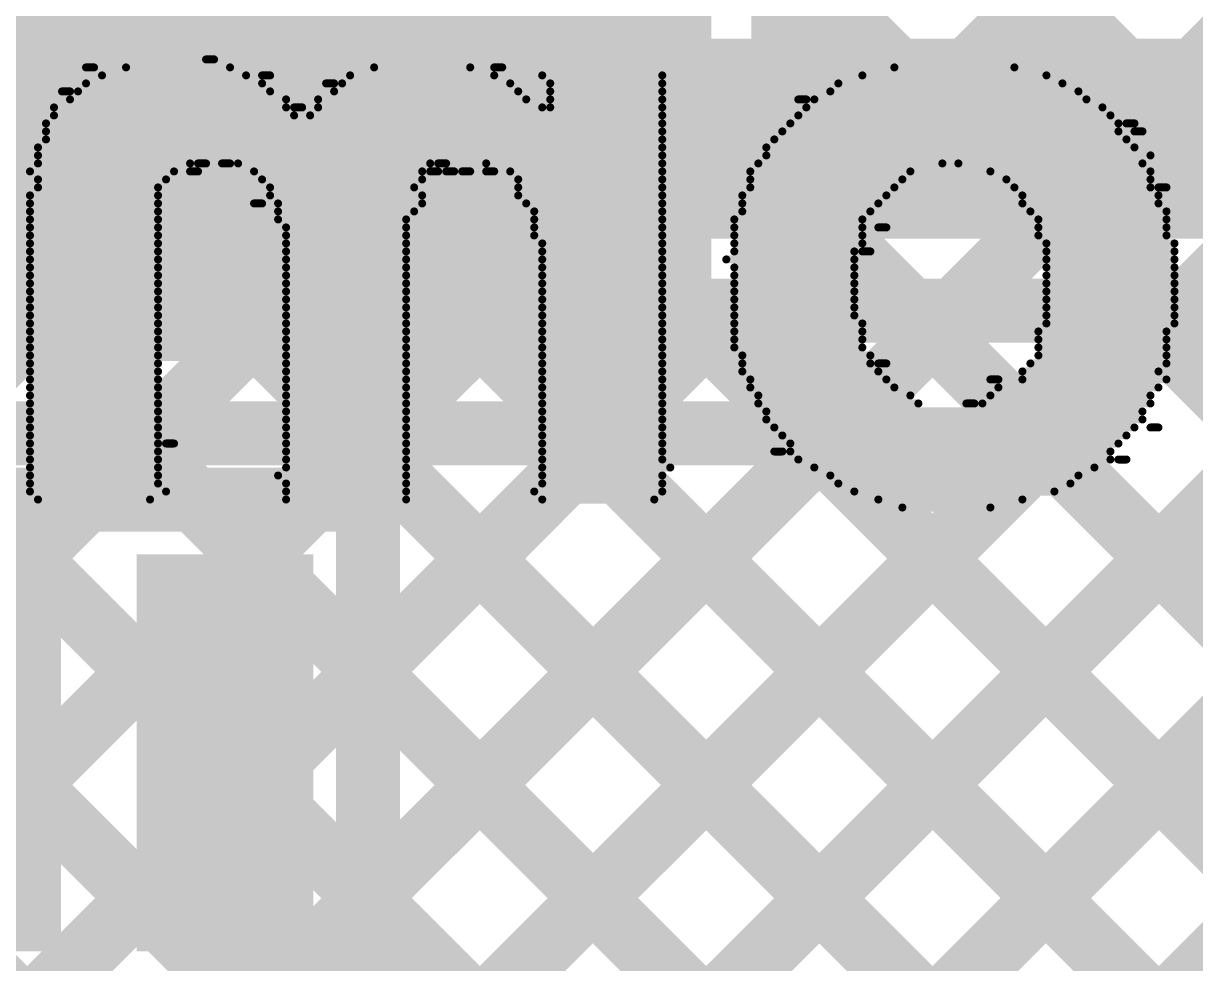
# Model space of a CAD drawing. Header units: millimetres. Extents: x -0.08 to 7.12, y -0.08 to 3.98.
# Drawn here: x 3.3904 to 3.5369, y 2.2867 to 2.4042 of the extents above; entities that cross this region are included whole.
import ezdxf

# ---------------------------------------------------------------- set-up
doc = ezdxf.new("R2010")
doc.units = ezdxf.units.MM
doc.header["$MEASUREMENT"] = 0
for name, color, linetype in [('BottomLayer', 5, 'Continuous'), ('BottomOverlay', 54, 'Continuous'), ('BottomSolder', 6, 'Continuous'), ('TopLayer', 1, 'Continuous'), ('TopOverlay', 2, 'Continuous'), ('TopPaste', 8, 'Continuous'), ('TopSolder', 216, 'Continuous'), ('ViaHoleLayer', 16, 'Continuous')]:
    doc.layers.add(name, color=color, linetype=linetype)

# ---------------------------------------------------------------- blocks, each defined once
blk = doc.blocks.new('R________0603_4_2')
at = {"layer": 'TopLayer'}
for points in [[(-0.01575, 0.03839), (-0.06102, 0.03839), (-0.06102, 0.0561), (-0.01575, 0.0561)], [(0.06102, 0.03839), (0.01575, 0.03839), (0.01575, 0.0561), (0.06102, 0.0561)], [(-0.01575, 0.00689), (-0.06102, 0.00689), (-0.06102, 0.02461), (-0.01575, 0.02461)], [(0.06102, 0.00689), (0.01575, 0.00689), (0.01575, 0.02461), (0.06102, 0.02461)]]:
    blk.add_hatch(color=1, dxfattribs=at).paths.add_polyline_path(points)
at = {"layer": 'TopPaste'}
for points in [[(-0.01575, 0.03839), (-0.06102, 0.03839), (-0.06102, 0.0561), (-0.01575, 0.0561)], [(0.06102, 0.03839), (0.01575, 0.03839), (0.01575, 0.0561), (0.06102, 0.0561)], [(-0.01575, 0.00689), (-0.06102, 0.00689), (-0.06102, 0.02461), (-0.01575, 0.02461)], [(0.06102, 0.00689), (0.01575, 0.00689), (0.01575, 0.02461), (0.06102, 0.02461)]]:
    blk.add_hatch(color=8, dxfattribs=at).paths.add_polyline_path(points)
at = {"layer": 'TopSolder'}
for points in [[(-0.01358, 0.03622), (-0.06319, 0.03622), (-0.06319, 0.05827), (-0.01358, 0.05827)], [(0.06319, 0.03622), (0.01358, 0.03622), (0.01358, 0.05827), (0.06319, 0.05827)], [(-0.01358, 0.00472), (-0.06319, 0.00472), (-0.06319, 0.02677), (-0.01358, 0.02677)], [(0.06319, 0.00472), (0.01358, 0.00472), (0.01358, 0.02677), (0.06319, 0.02677)]]:
    blk.add_hatch(color=216, dxfattribs=at).paths.add_polyline_path(points)
at = {"layer": 'TopOverlay', "const_width": 0.005}
blk.add_lwpolyline([(0.03, 0.065), (-0.031, 0.065)], dxfattribs=at)
at = {"layer": 'TopOverlay', "const_width": 0.0025}
for points in [[(-0.03225, 0.065, 1), (-0.02975, 0.065, 1)], [(0.02875, 0.065, 1), (0.03125, 0.065, 1)]]:
    blk.add_lwpolyline(points, format="xyb", close=True, dxfattribs=at)

msp = doc.modelspace()

# ---------------------------------------------------------------- hatches: boundary and pattern name
at = {"layer": 'BottomLayer'}
h = msp.add_hatch(color=5, dxfattribs=at)
edge = h.paths.add_edge_path()
edge.add_arc((3.45956, 2.38982), 0.01181, 0, 360)
at = {"layer": 'BottomSolder'}
h = msp.add_hatch(color=6, dxfattribs=at)
edge = h.paths.add_edge_path()
edge.add_arc((3.45956, 2.38982), 0.01581, 0, 360)
at = {"layer": 'TopLayer'}
msp.add_hatch(color=1, dxfattribs=at).paths.add_polyline_path([(3.30936, 2.362), (3.47636, 2.362), (3.47636, 2.415), (3.30936, 2.415)])
h = msp.add_hatch(color=1, dxfattribs=at)
edge = h.paths.add_edge_path()
edge.add_arc((3.45956, 2.38982), 0.01181, 0, 360)
at = {"layer": 'TopSolder'}
h = msp.add_hatch(color=216, dxfattribs=at)
edge = h.paths.add_edge_path()
edge.add_arc((3.45956, 2.38982), 0.01581, 0, 360)
at = {"layer": 'ViaHoleLayer'}
h = msp.add_hatch(color=16, dxfattribs=at)
edge = h.paths.add_edge_path()
edge.add_arc((3.45956, 2.38982), 0.00591, 0, 360)

# ---------------------------------------------------------------- linework, layer by layer
at = {"layer": 'BottomLayer'}
for points, const_width in [([(1.58782, 2.38982), (3.45956, 2.38982)], 0.025), ([(3.45956, 2.38982), (4.59563, 2.38982)], 0.025), ([(1.58782, 2.36832), (3.45956, 2.36832)], 0.008), ([(3.29876, 2.2735), (3.39358, 2.36832)], 0.008), ([(3.30331, 2.36832), (3.39813, 2.2735)], 0.008), ([(3.32705, 2.2735), (3.42186, 2.36832)], 0.008), ([(3.33159, 2.36832), (3.42277, 2.27714)], 0.008), ([(3.35533, 2.2735), (3.45015, 2.36832)], 0.008), ([(3.35988, 2.36832), (3.48769, 2.2405)], 0.008), ([(3.38361, 2.2735), (3.47843, 2.36832)], 0.008), ([(3.38816, 2.36832), (3.51598, 2.2405)], 0.008), ([(3.4119, 2.2735), (3.50672, 2.36832)], 0.008), ([(3.41644, 2.36832), (3.54426, 2.2405)], 0.008), ([(3.4404, 2.27372), (3.535, 2.36832)], 0.008), ([(3.44473, 2.36832), (3.57255, 2.2405)], 0.008), ([(3.44852, 2.25356), (3.56329, 2.36832)], 0.008), ([(3.45956, 2.36832), (4.59563, 2.36832)], 0.008), ([(3.46986, 2.24661), (3.59157, 2.36832)], 0.008), ([(3.47301, 2.36832), (3.60083, 2.2405)], 0.008), ([(3.49204, 2.2405), (3.61985, 2.36832)], 0.008), ([(3.5013, 2.36832), (3.62912, 2.2405)], 0.008), ([(3.52958, 2.36832), (3.6574, 2.2405)], 0.008)]:
    msp.add_lwpolyline(points, dxfattribs=dict(at, const_width=const_width))
for points, const_width in [([(3.45331, 2.38982, 1), (3.46581, 2.38982, 1)], 0.0125), ([(3.45331, 2.38982, 1), (3.46581, 2.38982, 1)], 0.0125), ([(3.38616, 2.36832, 1), (3.39016, 2.36832, 1)], 0.004), ([(3.39158, 2.36832, 1), (3.39558, 2.36832, 1)], 0.004), ([(3.41444, 2.36832, 1), (3.41844, 2.36832, 1)], 0.004), ([(3.41986, 2.36832, 1), (3.42386, 2.36832, 1)], 0.004), ([(3.44273, 2.36832, 1), (3.44673, 2.36832, 1)], 0.004), ([(3.44815, 2.36832, 1), (3.45215, 2.36832, 1)], 0.004), ([(3.45756, 2.36832, 1), (3.46156, 2.36832, 1)], 0.004), ([(3.45756, 2.36832, 1), (3.46156, 2.36832, 1)], 0.004), ([(3.47101, 2.36832, 1), (3.47501, 2.36832, 1)], 0.004), ([(3.47643, 2.36832, 1), (3.48043, 2.36832, 1)], 0.004), ([(3.4993, 2.36832, 1), (3.5033, 2.36832, 1)], 0.004), ([(3.50472, 2.36832, 1), (3.50872, 2.36832, 1)], 0.004), ([(3.52758, 2.36832, 1), (3.53158, 2.36832, 1)], 0.004), ([(3.533, 2.36832, 1), (3.537, 2.36832, 1)], 0.004)]:
    msp.add_lwpolyline(points, format="xyb", close=True, dxfattribs=dict(at, const_width=const_width))
at = {"layer": 'BottomOverlay', "const_width": 0.001}
for points in [[(3.39824, 2.39871), (3.39924, 2.39871)], [(3.40324, 2.39871), (3.41624, 2.39871)], [(3.41324, 2.39971), (3.41424, 2.39971)], [(3.43424, 2.39871), (3.44624, 2.39871)], [(3.44924, 2.39871), (3.45024, 2.39871)], [(3.49924, 2.39871), (3.51424, 2.39871)], [(3.40024, 2.39771), (3.41824, 2.39771)], [(3.42024, 2.39771), (3.42124, 2.39771)], [(3.43124, 2.39771), (3.44924, 2.39771)], [(3.45524, 2.39771), (3.47024, 2.39771)], [(3.49524, 2.39771), (3.51824, 2.39771)], [(3.39524, 2.39571), (3.39624, 2.39571)], [(3.39724, 2.39571), (3.42124, 2.39571)], [(3.39824, 2.39671), (3.42024, 2.39671)], [(3.42824, 2.39671), (3.42924, 2.39671)], [(3.42924, 2.39571), (3.45224, 2.39571)], [(3.43024, 2.39671), (3.45124, 2.39671)], [(3.45624, 2.39671), (3.47024, 2.39671)], [(3.45624, 2.39571), (3.47024, 2.39571)], [(3.49124, 2.39571), (3.52224, 2.39571)], [(3.49224, 2.39671), (3.52024, 2.39671)], [(3.39624, 2.39471), (3.42324, 2.39471)], [(3.42724, 2.39471), (3.45324, 2.39471)], [(3.45624, 2.39471), (3.47024, 2.39471)], [(3.48724, 2.39471), (3.48824, 2.39471)], [(3.48924, 2.39471), (3.52324, 2.39471)], [(3.39424, 2.39371), (3.42324, 2.39371)], [(3.39424, 2.39271), (3.42424, 2.39271)], [(3.42424, 2.39371), (3.42524, 2.39371)], [(3.42624, 2.39271), (3.47024, 2.39271)], [(3.42724, 2.39371), (3.45524, 2.39371)], [(3.45624, 2.39371), (3.47024, 2.39371)], [(3.48724, 2.39271), (3.52624, 2.39271)], [(3.48824, 2.39371), (3.52524, 2.39371)], [(3.39324, 2.39171), (3.47024, 2.39171)], [(3.48624, 2.39171), (3.52724, 2.39171)], [(3.52824, 2.39171), (3.52924, 2.39171)], [(3.39324, 2.39071), (3.47024, 2.39071)], [(3.39324, 2.38971), (3.47024, 2.38971)], [(3.48424, 2.38971), (3.52824, 2.38971)], [(3.48524, 2.39071), (3.52724, 2.39071)], [(3.52924, 2.39071), (3.53024, 2.39071)], [(3.39224, 2.38871), (3.47024, 2.38871)], [(3.48324, 2.38871), (3.52924, 2.38871)], [(3.39224, 2.38771), (3.47024, 2.38771)], [(3.39224, 2.38671), (3.41124, 2.38671)], [(3.41224, 2.38671), (3.41324, 2.38671)], [(3.41524, 2.38671), (3.41624, 2.38671)], [(3.41724, 2.38671), (3.44124, 2.38671)], [(3.44224, 2.38671), (3.44324, 2.38671)], [(3.44824, 2.38671), (3.47024, 2.38671)], [(3.48224, 2.38671), (3.50524, 2.38671)], [(3.48324, 2.38771), (3.53124, 2.38771)], [(3.50724, 2.38671), (3.53024, 2.38671)], [(3.39124, 2.38571), (3.40924, 2.38571)], [(3.41124, 2.38571), (3.41224, 2.38571)], [(3.41924, 2.38571), (3.44024, 2.38571)], [(3.44124, 2.38571), (3.44224, 2.38571)], [(3.44324, 2.38571), (3.44424, 2.38571)], [(3.44524, 2.38571), (3.44624, 2.38571)], [(3.44824, 2.38571), (3.44924, 2.38571)], [(3.45124, 2.38571), (3.47024, 2.38571)], [(3.48124, 2.38571), (3.50124, 2.38571)], [(3.51124, 2.38571), (3.53124, 2.38571)], [(3.39224, 2.38471), (3.40824, 2.38471)], [(3.42024, 2.38471), (3.44024, 2.38471)], [(3.45224, 2.38471), (3.47024, 2.38471)], [(3.48124, 2.38471), (3.50024, 2.38471)], [(3.51324, 2.38471), (3.53124, 2.38471)], [(3.39124, 2.38271), (3.40724, 2.38271)], [(3.39224, 2.38371), (3.40724, 2.38371)], [(3.42124, 2.38371), (3.43924, 2.38371)], [(3.42124, 2.38271), (3.44024, 2.38271)], [(3.45224, 2.38371), (3.47024, 2.38371)], [(3.45224, 2.38271), (3.47024, 2.38271)], [(3.48024, 2.38271), (3.49824, 2.38271)], [(3.48124, 2.38371), (3.49924, 2.38371)], [(3.51424, 2.38371), (3.53124, 2.38371)], [(3.51524, 2.38271), (3.53224, 2.38271)], [(3.53224, 2.38371), (3.53324, 2.38371)], [(3.39124, 2.38171), (3.40724, 2.38171)], [(3.41924, 2.38171), (3.42024, 2.38171)], [(3.42224, 2.38171), (3.44024, 2.38171)], [(3.45324, 2.38171), (3.47024, 2.38171)], [(3.48024, 2.38171), (3.49724, 2.38171)], [(3.51524, 2.38171), (3.53224, 2.38171)], [(3.39124, 2.38071), (3.40724, 2.38071)], [(3.39124, 2.37971), (3.40724, 2.37971)], [(3.42224, 2.38071), (3.43924, 2.38071)], [(3.42224, 2.37971), (3.43824, 2.37971)], [(3.45424, 2.38071), (3.47024, 2.38071)], [(3.45424, 2.37971), (3.47024, 2.37971)], [(3.47924, 2.37971), (3.49524, 2.37971)], [(3.48024, 2.38071), (3.49624, 2.38071)], [(3.51624, 2.38071), (3.53324, 2.38071)], [(3.51724, 2.37971), (3.53324, 2.37971)], [(3.39124, 2.37871), (3.40724, 2.37871)], [(3.42324, 2.37871), (3.43824, 2.37871)], [(3.45424, 2.37871), (3.47024, 2.37871)], [(3.47924, 2.37871), (3.49524, 2.37871)], [(3.49724, 2.37871), (3.49824, 2.37871)], [(3.51724, 2.37871), (3.53324, 2.37871)], [(3.39124, 2.37771), (3.40724, 2.37771)], [(3.39124, 2.37671), (3.40724, 2.37671)], [(3.42324, 2.37771), (3.43824, 2.37771)], [(3.42324, 2.37671), (3.43824, 2.37671)], [(3.45424, 2.37771), (3.47024, 2.37771)], [(3.45524, 2.37671), (3.47024, 2.37671)], [(3.47924, 2.37771), (3.49524, 2.37771)], [(3.47924, 2.37671), (3.49524, 2.37671)], [(3.51724, 2.37771), (3.53324, 2.37771)], [(3.51824, 2.37671), (3.53424, 2.37671)], [(3.39124, 2.37571), (3.40724, 2.37571)], [(3.42324, 2.37571), (3.43824, 2.37571)], [(3.45524, 2.37571), (3.47024, 2.37571)], [(3.47924, 2.37571), (3.49424, 2.37571)], [(3.49524, 2.37571), (3.49624, 2.37571)], [(3.51824, 2.37571), (3.53424, 2.37571)], [(3.39124, 2.37471), (3.40724, 2.37471)], [(3.39124, 2.37371), (3.40724, 2.37371)], [(3.42324, 2.37471), (3.43824, 2.37471)], [(3.42324, 2.37371), (3.43824, 2.37371)], [(3.45524, 2.37471), (3.47024, 2.37471)], [(3.45524, 2.37371), (3.47024, 2.37371)], [(3.47824, 2.37471), (3.49424, 2.37471)], [(3.47924, 2.37371), (3.49424, 2.37371)], [(3.51824, 2.37471), (3.53424, 2.37471)], [(3.51824, 2.37371), (3.53424, 2.37371)], [(3.39124, 2.37271), (3.40724, 2.37271)], [(3.42324, 2.37271), (3.43824, 2.37271)], [(3.45524, 2.37271), (3.47024, 2.37271)], [(3.47924, 2.37271), (3.49424, 2.37271)], [(3.51824, 2.37271), (3.53424, 2.37271)], [(3.39124, 2.37171), (3.40724, 2.37171)], [(3.39124, 2.37071), (3.40724, 2.37071)], [(3.42324, 2.37171), (3.43824, 2.37171)], [(3.42324, 2.37071), (3.43824, 2.37071)], [(3.45524, 2.37171), (3.47024, 2.37171)], [(3.45524, 2.37071), (3.47024, 2.37071)], [(3.47924, 2.37171), (3.49424, 2.37171)], [(3.47924, 2.37071), (3.49424, 2.37071)], [(3.51824, 2.37171), (3.53424, 2.37171)], [(3.51824, 2.37071), (3.53424, 2.37071)], [(3.39124, 2.36971), (3.40724, 2.36971)], [(3.42324, 2.36971), (3.43824, 2.36971)], [(3.45524, 2.36971), (3.47024, 2.36971)], [(3.47924, 2.36971), (3.49424, 2.36971)], [(3.51824, 2.36971), (3.53424, 2.36971)], [(3.39124, 2.36871), (3.40724, 2.36871)], [(3.39124, 2.36771), (3.40724, 2.36771)], [(3.42324, 2.36871), (3.43824, 2.36871)], [(3.42324, 2.36771), (3.43824, 2.36771)], [(3.45524, 2.36871), (3.47024, 2.36871)], [(3.45524, 2.36771), (3.47024, 2.36771)], [(3.47924, 2.36871), (3.49424, 2.36871)], [(3.47924, 2.36771), (3.49424, 2.36771)], [(3.51824, 2.36871), (3.53424, 2.36871)], [(3.51824, 2.36771), (3.53424, 2.36771)], [(3.39124, 2.36671), (3.40724, 2.36671)], [(3.42324, 2.36671), (3.43824, 2.36671)], [(3.45524, 2.36671), (3.47024, 2.36671)], [(3.47924, 2.36671), (3.49524, 2.36671)], [(3.51824, 2.36671), (3.53424, 2.36671)], [(3.39124, 2.36571), (3.40724, 2.36571)], [(3.39124, 2.36471), (3.40724, 2.36471)], [(3.42324, 2.36571), (3.43824, 2.36571)], [(3.42324, 2.36471), (3.43824, 2.36471)], [(3.45524, 2.36571), (3.47024, 2.36571)], [(3.45524, 2.36471), (3.47024, 2.36471)], [(3.47924, 2.36571), (3.49524, 2.36571)], [(3.47924, 2.36471), (3.49524, 2.36471)], [(3.51724, 2.36571), (3.53324, 2.36571)], [(3.51724, 2.36471), (3.53324, 2.36471)], [(3.39124, 2.36371), (3.40724, 2.36371)], [(3.42324, 2.36371), (3.43824, 2.36371)], [(3.45524, 2.36371), (3.47024, 2.36371)], [(3.47924, 2.36371), (3.49524, 2.36371)], [(3.51724, 2.36371), (3.53324, 2.36371)], [(3.39124, 2.36271), (3.40724, 2.36271)], [(3.42324, 2.36271), (3.43824, 2.36271)], [(3.45524, 2.36271), (3.47024, 2.36271)], [(3.48024, 2.36271), (3.49624, 2.36271)], [(3.51724, 2.36271), (3.53324, 2.36271)], [(3.39124, 2.36171), (3.40724, 2.36171)], [(3.39124, 2.36071), (3.40724, 2.36071)], [(3.42324, 2.36171), (3.43824, 2.36171)], [(3.42324, 2.36071), (3.43824, 2.36071)], [(3.45524, 2.36171), (3.47024, 2.36171)], [(3.45524, 2.36071), (3.47024, 2.36071)], [(3.48024, 2.36171), (3.49624, 2.36171)], [(3.48024, 2.36071), (3.49724, 2.36071)], [(3.49724, 2.36171), (3.49824, 2.36171)], [(3.51524, 2.36071), (3.53224, 2.36071)], [(3.51624, 2.36171), (3.53324, 2.36171)], [(3.39124, 2.35971), (3.40724, 2.35971)], [(3.42324, 2.35971), (3.43824, 2.35971)], [(3.45524, 2.35971), (3.47024, 2.35971)], [(3.48124, 2.35971), (3.49824, 2.35971)], [(3.51124, 2.35971), (3.51224, 2.35971)], [(3.51524, 2.35971), (3.53324, 2.35971)], [(3.39124, 2.35871), (3.40724, 2.35871)], [(3.39124, 2.35771), (3.40724, 2.35771)], [(3.42324, 2.35871), (3.43824, 2.35871)], [(3.42324, 2.35771), (3.43824, 2.35771)], [(3.45524, 2.35871), (3.47024, 2.35871)], [(3.45524, 2.35771), (3.47024, 2.35771)], [(3.48124, 2.35871), (3.49924, 2.35871)], [(3.48224, 2.35771), (3.50124, 2.35771)], [(3.51124, 2.35771), (3.53124, 2.35771)], [(3.51224, 2.35871), (3.53224, 2.35871)], [(3.39124, 2.35671), (3.40724, 2.35671)], [(3.42324, 2.35671), (3.43824, 2.35671)], [(3.45524, 2.35671), (3.47024, 2.35671)], [(3.48224, 2.35671), (3.50224, 2.35671)], [(3.50824, 2.35671), (3.50924, 2.35671)], [(3.51024, 2.35671), (3.53124, 2.35671)], [(3.39124, 2.35571), (3.40724, 2.35571)], [(3.39124, 2.35471), (3.40724, 2.35471)], [(3.42324, 2.35571), (3.43824, 2.35571)], [(3.42324, 2.35471), (3.43824, 2.35471)], [(3.45524, 2.35571), (3.47024, 2.35571)], [(3.45524, 2.35471), (3.47024, 2.35471)], [(3.48324, 2.35571), (3.53024, 2.35571)], [(3.48324, 2.35471), (3.53024, 2.35471)], [(3.39124, 2.35371), (3.40724, 2.35371)], [(3.42324, 2.35371), (3.43824, 2.35371)], [(3.45524, 2.35371), (3.47024, 2.35371)], [(3.48424, 2.35371), (3.52924, 2.35371)], [(3.53124, 2.35371), (3.53224, 2.35371)], [(3.39124, 2.35271), (3.40724, 2.35271)], [(3.39124, 2.35171), (3.40724, 2.35171)], [(3.40824, 2.35171), (3.40924, 2.35171)], [(3.42324, 2.35271), (3.43824, 2.35271)], [(3.42324, 2.35171), (3.43824, 2.35171)], [(3.45524, 2.35271), (3.47024, 2.35271)], [(3.45524, 2.35171), (3.47024, 2.35171)], [(3.48524, 2.35271), (3.52824, 2.35271)], [(3.48624, 2.35171), (3.52724, 2.35171)], [(3.39124, 2.35071), (3.40724, 2.35071)], [(3.42324, 2.35071), (3.43824, 2.35071)], [(3.45524, 2.35071), (3.47024, 2.35071)], [(3.48424, 2.35071), (3.48524, 2.35071)], [(3.48624, 2.35071), (3.52624, 2.35071)], [(3.39124, 2.34971), (3.40724, 2.34971)], [(3.39124, 2.34871), (3.40724, 2.34871)], [(3.42324, 2.34971), (3.43824, 2.34971)], [(3.42324, 2.34871), (3.43824, 2.34871)], [(3.45524, 2.34971), (3.47024, 2.34971)], [(3.45524, 2.34871), (3.47124, 2.34871)], [(3.48724, 2.34971), (3.52624, 2.34971)], [(3.48924, 2.34871), (3.52424, 2.34871)], [(3.52724, 2.34971), (3.52824, 2.34971)], [(3.39124, 2.34771), (3.40724, 2.34771)], [(3.42224, 2.34771), (3.43824, 2.34771)], [(3.45524, 2.34771), (3.47024, 2.34771)], [(3.49124, 2.34771), (3.52224, 2.34771)], [(3.39124, 2.34671), (3.40724, 2.34671)], [(3.39124, 2.34571), (3.40824, 2.34571)], [(3.42324, 2.34671), (3.43824, 2.34671)], [(3.42324, 2.34571), (3.43824, 2.34571)], [(3.45424, 2.34571), (3.47024, 2.34571)], [(3.45524, 2.34671), (3.47024, 2.34671)], [(3.49224, 2.34671), (3.52124, 2.34671)], [(3.49424, 2.34571), (3.51924, 2.34571)], [(3.39224, 2.34471), (3.40624, 2.34471)], [(3.42324, 2.34471), (3.43824, 2.34471)], [(3.45524, 2.34471), (3.46924, 2.34471)], [(3.49724, 2.34471), (3.51524, 2.34471)], [(3.50024, 2.34371), (3.51124, 2.34371)]]:
    msp.add_lwpolyline(points, dxfattribs=at)
at = {"layer": 'BottomOverlay', "const_width": 0.0005}
for points in [[(3.39799, 2.39871, 1), (3.39849, 2.39871, 1)], [(3.39899, 2.39871, 1), (3.39949, 2.39871, 1)], [(3.40299, 2.39871, 1), (3.40349, 2.39871, 1)], [(3.41299, 2.39971, 1), (3.41349, 2.39971, 1)], [(3.41399, 2.39971, 1), (3.41449, 2.39971, 1)], [(3.41599, 2.39871, 1), (3.41649, 2.39871, 1)], [(3.43399, 2.39871, 1), (3.43449, 2.39871, 1)], [(3.44599, 2.39871, 1), (3.44649, 2.39871, 1)], [(3.44899, 2.39871, 1), (3.44949, 2.39871, 1)], [(3.44999, 2.39871, 1), (3.45049, 2.39871, 1)], [(3.49899, 2.39871, 1), (3.49949, 2.39871, 1)], [(3.51399, 2.39871, 1), (3.51449, 2.39871, 1)], [(3.39999, 2.39771, 1), (3.40049, 2.39771, 1)], [(3.41799, 2.39771, 1), (3.41849, 2.39771, 1)], [(3.41999, 2.39771, 1), (3.42049, 2.39771, 1)], [(3.42099, 2.39771, 1), (3.42149, 2.39771, 1)], [(3.43099, 2.39771, 1), (3.43149, 2.39771, 1)], [(3.44899, 2.39771, 1), (3.44949, 2.39771, 1)], [(3.45499, 2.39771, 1), (3.45549, 2.39771, 1)], [(3.46999, 2.39771, 1), (3.47049, 2.39771, 1)], [(3.49499, 2.39771, 1), (3.49549, 2.39771, 1)], [(3.51799, 2.39771, 1), (3.51849, 2.39771, 1)], [(3.39499, 2.39571, 1), (3.39549, 2.39571, 1)], [(3.39599, 2.39571, 1), (3.39649, 2.39571, 1)], [(3.39699, 2.39571, 1), (3.39749, 2.39571, 1)], [(3.39799, 2.39671, 1), (3.39849, 2.39671, 1)], [(3.41999, 2.39671, 1), (3.42049, 2.39671, 1)], [(3.42099, 2.39571, 1), (3.42149, 2.39571, 1)], [(3.42799, 2.39671, 1), (3.42849, 2.39671, 1)], [(3.42899, 2.39671, 1), (3.42949, 2.39671, 1)], [(3.42899, 2.39571, 1), (3.42949, 2.39571, 1)], [(3.42999, 2.39671, 1), (3.43049, 2.39671, 1)], [(3.45099, 2.39671, 1), (3.45149, 2.39671, 1)], [(3.45199, 2.39571, 1), (3.45249, 2.39571, 1)], [(3.45599, 2.39671, 1), (3.45649, 2.39671, 1)], [(3.45599, 2.39571, 1), (3.45649, 2.39571, 1)], [(3.46999, 2.39671, 1), (3.47049, 2.39671, 1)], [(3.46999, 2.39571, 1), (3.47049, 2.39571, 1)], [(3.49099, 2.39571, 1), (3.49149, 2.39571, 1)], [(3.49199, 2.39671, 1), (3.49249, 2.39671, 1)], [(3.51999, 2.39671, 1), (3.52049, 2.39671, 1)], [(3.52199, 2.39571, 1), (3.52249, 2.39571, 1)], [(3.39599, 2.39471, 1), (3.39649, 2.39471, 1)], [(3.42299, 2.39471, 1), (3.42349, 2.39471, 1)], [(3.42699, 2.39471, 1), (3.42749, 2.39471, 1)], [(3.45299, 2.39471, 1), (3.45349, 2.39471, 1)], [(3.45599, 2.39471, 1), (3.45649, 2.39471, 1)], [(3.46999, 2.39471, 1), (3.47049, 2.39471, 1)], [(3.48699, 2.39471, 1), (3.48749, 2.39471, 1)], [(3.48799, 2.39471, 1), (3.48849, 2.39471, 1)], [(3.48899, 2.39471, 1), (3.48949, 2.39471, 1)], [(3.52299, 2.39471, 1), (3.52349, 2.39471, 1)], [(3.39399, 2.39371, 1), (3.39449, 2.39371, 1)], [(3.39399, 2.39271, 1), (3.39449, 2.39271, 1)], [(3.42299, 2.39371, 1), (3.42349, 2.39371, 1)], [(3.42399, 2.39371, 1), (3.42449, 2.39371, 1)], [(3.42399, 2.39271, 1), (3.42449, 2.39271, 1)], [(3.42499, 2.39371, 1), (3.42549, 2.39371, 1)], [(3.42599, 2.39271, 1), (3.42649, 2.39271, 1)], [(3.42699, 2.39371, 1), (3.42749, 2.39371, 1)], [(3.45499, 2.39371, 1), (3.45549, 2.39371, 1)], [(3.45599, 2.39371, 1), (3.45649, 2.39371, 1)], [(3.46999, 2.39371, 1), (3.47049, 2.39371, 1)], [(3.46999, 2.39271, 1), (3.47049, 2.39271, 1)], [(3.48699, 2.39271, 1), (3.48749, 2.39271, 1)], [(3.48799, 2.39371, 1), (3.48849, 2.39371, 1)], [(3.52499, 2.39371, 1), (3.52549, 2.39371, 1)], [(3.52599, 2.39271, 1), (3.52649, 2.39271, 1)], [(3.39299, 2.39171, 1), (3.39349, 2.39171, 1)], [(3.46999, 2.39171, 1), (3.47049, 2.39171, 1)], [(3.48599, 2.39171, 1), (3.48649, 2.39171, 1)], [(3.52699, 2.39171, 1), (3.52749, 2.39171, 1)], [(3.52799, 2.39171, 1), (3.52849, 2.39171, 1)], [(3.52899, 2.39171, 1), (3.52949, 2.39171, 1)], [(3.39299, 2.39071, 1), (3.39349, 2.39071, 1)], [(3.39299, 2.38971, 1), (3.39349, 2.38971, 1)], [(3.46999, 2.39071, 1), (3.47049, 2.39071, 1)], [(3.46999, 2.38971, 1), (3.47049, 2.38971, 1)], [(3.48399, 2.38971, 1), (3.48449, 2.38971, 1)], [(3.48499, 2.39071, 1), (3.48549, 2.39071, 1)], [(3.52699, 2.39071, 1), (3.52749, 2.39071, 1)], [(3.52799, 2.38971, 1), (3.52849, 2.38971, 1)], [(3.52899, 2.39071, 1), (3.52949, 2.39071, 1)], [(3.52999, 2.39071, 1), (3.53049, 2.39071, 1)], [(3.39199, 2.38871, 1), (3.39249, 2.38871, 1)], [(3.46999, 2.38871, 1), (3.47049, 2.38871, 1)], [(3.48299, 2.38871, 1), (3.48349, 2.38871, 1)], [(3.52899, 2.38871, 1), (3.52949, 2.38871, 1)], [(3.39199, 2.38771, 1), (3.39249, 2.38771, 1)], [(3.39199, 2.38671, 1), (3.39249, 2.38671, 1)], [(3.41099, 2.38671, 1), (3.41149, 2.38671, 1)], [(3.41199, 2.38671, 1), (3.41249, 2.38671, 1)], [(3.41299, 2.38671, 1), (3.41349, 2.38671, 1)], [(3.41499, 2.38671, 1), (3.41549, 2.38671, 1)], [(3.41599, 2.38671, 1), (3.41649, 2.38671, 1)], [(3.41699, 2.38671, 1), (3.41749, 2.38671, 1)], [(3.44099, 2.38671, 1), (3.44149, 2.38671, 1)], [(3.44199, 2.38671, 1), (3.44249, 2.38671, 1)], [(3.44299, 2.38671, 1), (3.44349, 2.38671, 1)], [(3.44799, 2.38671, 1), (3.44849, 2.38671, 1)], [(3.46999, 2.38771, 1), (3.47049, 2.38771, 1)], [(3.46999, 2.38671, 1), (3.47049, 2.38671, 1)], [(3.48199, 2.38671, 1), (3.48249, 2.38671, 1)], [(3.48299, 2.38771, 1), (3.48349, 2.38771, 1)], [(3.50499, 2.38671, 1), (3.50549, 2.38671, 1)], [(3.50699, 2.38671, 1), (3.50749, 2.38671, 1)], [(3.52999, 2.38671, 1), (3.53049, 2.38671, 1)], [(3.53099, 2.38771, 1), (3.53149, 2.38771, 1)], [(3.39099, 2.38571, 1), (3.39149, 2.38571, 1)], [(3.40899, 2.38571, 1), (3.40949, 2.38571, 1)], [(3.41099, 2.38571, 1), (3.41149, 2.38571, 1)], [(3.41199, 2.38571, 1), (3.41249, 2.38571, 1)], [(3.41899, 2.38571, 1), (3.41949, 2.38571, 1)], [(3.43999, 2.38571, 1), (3.44049, 2.38571, 1)], [(3.44099, 2.38571, 1), (3.44149, 2.38571, 1)], [(3.44199, 2.38571, 1), (3.44249, 2.38571, 1)], [(3.44299, 2.38571, 1), (3.44349, 2.38571, 1)], [(3.44399, 2.38571, 1), (3.44449, 2.38571, 1)], [(3.44499, 2.38571, 1), (3.44549, 2.38571, 1)], [(3.44599, 2.38571, 1), (3.44649, 2.38571, 1)], [(3.44799, 2.38571, 1), (3.44849, 2.38571, 1)], [(3.44899, 2.38571, 1), (3.44949, 2.38571, 1)], [(3.45099, 2.38571, 1), (3.45149, 2.38571, 1)], [(3.46999, 2.38571, 1), (3.47049, 2.38571, 1)], [(3.48099, 2.38571, 1), (3.48149, 2.38571, 1)], [(3.50099, 2.38571, 1), (3.50149, 2.38571, 1)], [(3.51099, 2.38571, 1), (3.51149, 2.38571, 1)], [(3.53099, 2.38571, 1), (3.53149, 2.38571, 1)], [(3.39199, 2.38471, 1), (3.39249, 2.38471, 1)], [(3.40799, 2.38471, 1), (3.40849, 2.38471, 1)], [(3.41999, 2.38471, 1), (3.42049, 2.38471, 1)], [(3.43999, 2.38471, 1), (3.44049, 2.38471, 1)], [(3.45199, 2.38471, 1), (3.45249, 2.38471, 1)], [(3.46999, 2.38471, 1), (3.47049, 2.38471, 1)], [(3.48099, 2.38471, 1), (3.48149, 2.38471, 1)], [(3.49999, 2.38471, 1), (3.50049, 2.38471, 1)], [(3.51299, 2.38471, 1), (3.51349, 2.38471, 1)], [(3.53099, 2.38471, 1), (3.53149, 2.38471, 1)], [(3.39099, 2.38271, 1), (3.39149, 2.38271, 1)], [(3.39199, 2.38371, 1), (3.39249, 2.38371, 1)], [(3.40699, 2.38371, 1), (3.40749, 2.38371, 1)], [(3.40699, 2.38271, 1), (3.40749, 2.38271, 1)], [(3.42099, 2.38371, 1), (3.42149, 2.38371, 1)], [(3.42099, 2.38271, 1), (3.42149, 2.38271, 1)], [(3.43899, 2.38371, 1), (3.43949, 2.38371, 1)], [(3.43999, 2.38271, 1), (3.44049, 2.38271, 1)], [(3.45199, 2.38371, 1), (3.45249, 2.38371, 1)], [(3.45199, 2.38271, 1), (3.45249, 2.38271, 1)], [(3.46999, 2.38371, 1), (3.47049, 2.38371, 1)], [(3.46999, 2.38271, 1), (3.47049, 2.38271, 1)], [(3.47999, 2.38271, 1), (3.48049, 2.38271, 1)], [(3.48099, 2.38371, 1), (3.48149, 2.38371, 1)], [(3.49799, 2.38271, 1), (3.49849, 2.38271, 1)], [(3.49899, 2.38371, 1), (3.49949, 2.38371, 1)], [(3.51399, 2.38371, 1), (3.51449, 2.38371, 1)], [(3.51499, 2.38271, 1), (3.51549, 2.38271, 1)], [(3.53099, 2.38371, 1), (3.53149, 2.38371, 1)], [(3.53199, 2.38371, 1), (3.53249, 2.38371, 1)], [(3.53199, 2.38271, 1), (3.53249, 2.38271, 1)], [(3.53299, 2.38371, 1), (3.53349, 2.38371, 1)], [(3.39099, 2.38171, 1), (3.39149, 2.38171, 1)], [(3.40699, 2.38171, 1), (3.40749, 2.38171, 1)], [(3.41899, 2.38171, 1), (3.41949, 2.38171, 1)], [(3.41999, 2.38171, 1), (3.42049, 2.38171, 1)], [(3.42199, 2.38171, 1), (3.42249, 2.38171, 1)], [(3.43999, 2.38171, 1), (3.44049, 2.38171, 1)], [(3.45299, 2.38171, 1), (3.45349, 2.38171, 1)], [(3.46999, 2.38171, 1), (3.47049, 2.38171, 1)], [(3.47999, 2.38171, 1), (3.48049, 2.38171, 1)], [(3.49699, 2.38171, 1), (3.49749, 2.38171, 1)], [(3.51499, 2.38171, 1), (3.51549, 2.38171, 1)], [(3.53199, 2.38171, 1), (3.53249, 2.38171, 1)], [(3.39099, 2.38071, 1), (3.39149, 2.38071, 1)], [(3.39099, 2.37971, 1), (3.39149, 2.37971, 1)], [(3.40699, 2.38071, 1), (3.40749, 2.38071, 1)], [(3.40699, 2.37971, 1), (3.40749, 2.37971, 1)], [(3.42199, 2.38071, 1), (3.42249, 2.38071, 1)], [(3.42199, 2.37971, 1), (3.42249, 2.37971, 1)], [(3.43799, 2.37971, 1), (3.43849, 2.37971, 1)], [(3.43899, 2.38071, 1), (3.43949, 2.38071, 1)], [(3.45399, 2.38071, 1), (3.45449, 2.38071, 1)], [(3.45399, 2.37971, 1), (3.45449, 2.37971, 1)], [(3.46999, 2.38071, 1), (3.47049, 2.38071, 1)], [(3.46999, 2.37971, 1), (3.47049, 2.37971, 1)], [(3.47899, 2.37971, 1), (3.47949, 2.37971, 1)], [(3.47999, 2.38071, 1), (3.48049, 2.38071, 1)], [(3.49499, 2.37971, 1), (3.49549, 2.37971, 1)], [(3.49599, 2.38071, 1), (3.49649, 2.38071, 1)], [(3.51599, 2.38071, 1), (3.51649, 2.38071, 1)], [(3.51699, 2.37971, 1), (3.51749, 2.37971, 1)], [(3.53299, 2.38071, 1), (3.53349, 2.38071, 1)], [(3.53299, 2.37971, 1), (3.53349, 2.37971, 1)], [(3.39099, 2.37871, 1), (3.39149, 2.37871, 1)], [(3.40699, 2.37871, 1), (3.40749, 2.37871, 1)], [(3.42299, 2.37871, 1), (3.42349, 2.37871, 1)], [(3.43799, 2.37871, 1), (3.43849, 2.37871, 1)], [(3.45399, 2.37871, 1), (3.45449, 2.37871, 1)], [(3.46999, 2.37871, 1), (3.47049, 2.37871, 1)], [(3.47899, 2.37871, 1), (3.47949, 2.37871, 1)], [(3.49499, 2.37871, 1), (3.49549, 2.37871, 1)], [(3.49699, 2.37871, 1), (3.49749, 2.37871, 1)], [(3.49799, 2.37871, 1), (3.49849, 2.37871, 1)], [(3.51699, 2.37871, 1), (3.51749, 2.37871, 1)], [(3.53299, 2.37871, 1), (3.53349, 2.37871, 1)], [(3.39099, 2.37771, 1), (3.39149, 2.37771, 1)], [(3.39099, 2.37671, 1), (3.39149, 2.37671, 1)], [(3.40699, 2.37771, 1), (3.40749, 2.37771, 1)], [(3.40699, 2.37671, 1), (3.40749, 2.37671, 1)], [(3.42299, 2.37771, 1), (3.42349, 2.37771, 1)], [(3.42299, 2.37671, 1), (3.42349, 2.37671, 1)], [(3.43799, 2.37771, 1), (3.43849, 2.37771, 1)], [(3.43799, 2.37671, 1), (3.43849, 2.37671, 1)], [(3.45399, 2.37771, 1), (3.45449, 2.37771, 1)], [(3.45499, 2.37671, 1), (3.45549, 2.37671, 1)], [(3.46999, 2.37771, 1), (3.47049, 2.37771, 1)], [(3.46999, 2.37671, 1), (3.47049, 2.37671, 1)], [(3.47899, 2.37771, 1), (3.47949, 2.37771, 1)], [(3.47899, 2.37671, 1), (3.47949, 2.37671, 1)], [(3.49499, 2.37771, 1), (3.49549, 2.37771, 1)], [(3.49499, 2.37671, 1), (3.49549, 2.37671, 1)], [(3.51699, 2.37771, 1), (3.51749, 2.37771, 1)], [(3.51799, 2.37671, 1), (3.51849, 2.37671, 1)], [(3.53299, 2.37771, 1), (3.53349, 2.37771, 1)], [(3.53399, 2.37671, 1), (3.53449, 2.37671, 1)], [(3.39099, 2.37571, 1), (3.39149, 2.37571, 1)], [(3.40699, 2.37571, 1), (3.40749, 2.37571, 1)], [(3.42299, 2.37571, 1), (3.42349, 2.37571, 1)], [(3.43799, 2.37571, 1), (3.43849, 2.37571, 1)], [(3.45499, 2.37571, 1), (3.45549, 2.37571, 1)], [(3.46999, 2.37571, 1), (3.47049, 2.37571, 1)], [(3.47899, 2.37571, 1), (3.47949, 2.37571, 1)], [(3.49399, 2.37571, 1), (3.49449, 2.37571, 1)], [(3.49499, 2.37571, 1), (3.49549, 2.37571, 1)], [(3.49599, 2.37571, 1), (3.49649, 2.37571, 1)], [(3.51799, 2.37571, 1), (3.51849, 2.37571, 1)], [(3.53399, 2.37571, 1), (3.53449, 2.37571, 1)], [(3.39099, 2.37471, 1), (3.39149, 2.37471, 1)], [(3.39099, 2.37371, 1), (3.39149, 2.37371, 1)], [(3.40699, 2.37471, 1), (3.40749, 2.37471, 1)], [(3.40699, 2.37371, 1), (3.40749, 2.37371, 1)], [(3.42299, 2.37471, 1), (3.42349, 2.37471, 1)], [(3.42299, 2.37371, 1), (3.42349, 2.37371, 1)], [(3.43799, 2.37471, 1), (3.43849, 2.37471, 1)], [(3.43799, 2.37371, 1), (3.43849, 2.37371, 1)], [(3.45499, 2.37471, 1), (3.45549, 2.37471, 1)], [(3.45499, 2.37371, 1), (3.45549, 2.37371, 1)], [(3.46999, 2.37471, 1), (3.47049, 2.37471, 1)], [(3.46999, 2.37371, 1), (3.47049, 2.37371, 1)], [(3.47799, 2.37471, 1), (3.47849, 2.37471, 1)], [(3.47899, 2.37371, 1), (3.47949, 2.37371, 1)], [(3.49399, 2.37471, 1), (3.49449, 2.37471, 1)], [(3.49399, 2.37371, 1), (3.49449, 2.37371, 1)], [(3.51799, 2.37471, 1), (3.51849, 2.37471, 1)], [(3.51799, 2.37371, 1), (3.51849, 2.37371, 1)], [(3.53399, 2.37471, 1), (3.53449, 2.37471, 1)], [(3.53399, 2.37371, 1), (3.53449, 2.37371, 1)], [(3.39099, 2.37271, 1), (3.39149, 2.37271, 1)], [(3.40699, 2.37271, 1), (3.40749, 2.37271, 1)], [(3.42299, 2.37271, 1), (3.42349, 2.37271, 1)], [(3.43799, 2.37271, 1), (3.43849, 2.37271, 1)], [(3.45499, 2.37271, 1), (3.45549, 2.37271, 1)], [(3.46999, 2.37271, 1), (3.47049, 2.37271, 1)], [(3.47899, 2.37271, 1), (3.47949, 2.37271, 1)], [(3.49399, 2.37271, 1), (3.49449, 2.37271, 1)], [(3.51799, 2.37271, 1), (3.51849, 2.37271, 1)], [(3.53399, 2.37271, 1), (3.53449, 2.37271, 1)], [(3.39099, 2.37171, 1), (3.39149, 2.37171, 1)], [(3.39099, 2.37071, 1), (3.39149, 2.37071, 1)], [(3.40699, 2.37171, 1), (3.40749, 2.37171, 1)], [(3.40699, 2.37071, 1), (3.40749, 2.37071, 1)], [(3.42299, 2.37171, 1), (3.42349, 2.37171, 1)], [(3.42299, 2.37071, 1), (3.42349, 2.37071, 1)], [(3.43799, 2.37171, 1), (3.43849, 2.37171, 1)], [(3.43799, 2.37071, 1), (3.43849, 2.37071, 1)], [(3.45499, 2.37171, 1), (3.45549, 2.37171, 1)], [(3.45499, 2.37071, 1), (3.45549, 2.37071, 1)], [(3.46999, 2.37171, 1), (3.47049, 2.37171, 1)], [(3.46999, 2.37071, 1), (3.47049, 2.37071, 1)], [(3.47899, 2.37171, 1), (3.47949, 2.37171, 1)], [(3.47899, 2.37071, 1), (3.47949, 2.37071, 1)], [(3.49399, 2.37171, 1), (3.49449, 2.37171, 1)], [(3.49399, 2.37071, 1), (3.49449, 2.37071, 1)], [(3.51799, 2.37171, 1), (3.51849, 2.37171, 1)], [(3.51799, 2.37071, 1), (3.51849, 2.37071, 1)], [(3.53399, 2.37171, 1), (3.53449, 2.37171, 1)], [(3.53399, 2.37071, 1), (3.53449, 2.37071, 1)], [(3.39099, 2.36971, 1), (3.39149, 2.36971, 1)], [(3.40699, 2.36971, 1), (3.40749, 2.36971, 1)], [(3.42299, 2.36971, 1), (3.42349, 2.36971, 1)], [(3.43799, 2.36971, 1), (3.43849, 2.36971, 1)], [(3.45499, 2.36971, 1), (3.45549, 2.36971, 1)], [(3.46999, 2.36971, 1), (3.47049, 2.36971, 1)], [(3.47899, 2.36971, 1), (3.47949, 2.36971, 1)], [(3.49399, 2.36971, 1), (3.49449, 2.36971, 1)], [(3.51799, 2.36971, 1), (3.51849, 2.36971, 1)], [(3.53399, 2.36971, 1), (3.53449, 2.36971, 1)], [(3.39099, 2.36871, 1), (3.39149, 2.36871, 1)], [(3.39099, 2.36771, 1), (3.39149, 2.36771, 1)], [(3.40699, 2.36871, 1), (3.40749, 2.36871, 1)], [(3.40699, 2.36771, 1), (3.40749, 2.36771, 1)], [(3.42299, 2.36871, 1), (3.42349, 2.36871, 1)], [(3.42299, 2.36771, 1), (3.42349, 2.36771, 1)], [(3.43799, 2.36871, 1), (3.43849, 2.36871, 1)], [(3.43799, 2.36771, 1), (3.43849, 2.36771, 1)], [(3.45499, 2.36871, 1), (3.45549, 2.36871, 1)], [(3.45499, 2.36771, 1), (3.45549, 2.36771, 1)], [(3.46999, 2.36871, 1), (3.47049, 2.36871, 1)], [(3.46999, 2.36771, 1), (3.47049, 2.36771, 1)], [(3.47899, 2.36871, 1), (3.47949, 2.36871, 1)], [(3.47899, 2.36771, 1), (3.47949, 2.36771, 1)], [(3.49399, 2.36871, 1), (3.49449, 2.36871, 1)], [(3.49399, 2.36771, 1), (3.49449, 2.36771, 1)], [(3.51799, 2.36871, 1), (3.51849, 2.36871, 1)], [(3.51799, 2.36771, 1), (3.51849, 2.36771, 1)], [(3.53399, 2.36871, 1), (3.53449, 2.36871, 1)], [(3.53399, 2.36771, 1), (3.53449, 2.36771, 1)], [(3.39099, 2.36671, 1), (3.39149, 2.36671, 1)], [(3.40699, 2.36671, 1), (3.40749, 2.36671, 1)], [(3.42299, 2.36671, 1), (3.42349, 2.36671, 1)], [(3.43799, 2.36671, 1), (3.43849, 2.36671, 1)], [(3.45499, 2.36671, 1), (3.45549, 2.36671, 1)], [(3.46999, 2.36671, 1), (3.47049, 2.36671, 1)], [(3.47899, 2.36671, 1), (3.47949, 2.36671, 1)], [(3.49499, 2.36671, 1), (3.49549, 2.36671, 1)], [(3.51799, 2.36671, 1), (3.51849, 2.36671, 1)], [(3.53399, 2.36671, 1), (3.53449, 2.36671, 1)], [(3.39099, 2.36571, 1), (3.39149, 2.36571, 1)], [(3.39099, 2.36471, 1), (3.39149, 2.36471, 1)], [(3.40699, 2.36571, 1), (3.40749, 2.36571, 1)], [(3.40699, 2.36471, 1), (3.40749, 2.36471, 1)], [(3.42299, 2.36571, 1), (3.42349, 2.36571, 1)], [(3.42299, 2.36471, 1), (3.42349, 2.36471, 1)], [(3.43799, 2.36571, 1), (3.43849, 2.36571, 1)], [(3.43799, 2.36471, 1), (3.43849, 2.36471, 1)], [(3.45499, 2.36571, 1), (3.45549, 2.36571, 1)], [(3.45499, 2.36471, 1), (3.45549, 2.36471, 1)], [(3.46999, 2.36571, 1), (3.47049, 2.36571, 1)], [(3.46999, 2.36471, 1), (3.47049, 2.36471, 1)], [(3.47899, 2.36571, 1), (3.47949, 2.36571, 1)], [(3.47899, 2.36471, 1), (3.47949, 2.36471, 1)], [(3.49499, 2.36571, 1), (3.49549, 2.36571, 1)], [(3.49499, 2.36471, 1), (3.49549, 2.36471, 1)], [(3.51699, 2.36571, 1), (3.51749, 2.36571, 1)], [(3.51699, 2.36471, 1), (3.51749, 2.36471, 1)], [(3.53299, 2.36571, 1), (3.53349, 2.36571, 1)], [(3.53299, 2.36471, 1), (3.53349, 2.36471, 1)], [(3.39099, 2.36371, 1), (3.39149, 2.36371, 1)], [(3.40699, 2.36371, 1), (3.40749, 2.36371, 1)], [(3.42299, 2.36371, 1), (3.42349, 2.36371, 1)], [(3.43799, 2.36371, 1), (3.43849, 2.36371, 1)], [(3.45499, 2.36371, 1), (3.45549, 2.36371, 1)], [(3.46999, 2.36371, 1), (3.47049, 2.36371, 1)], [(3.47899, 2.36371, 1), (3.47949, 2.36371, 1)], [(3.49499, 2.36371, 1), (3.49549, 2.36371, 1)], [(3.51699, 2.36371, 1), (3.51749, 2.36371, 1)], [(3.53299, 2.36371, 1), (3.53349, 2.36371, 1)], [(3.39099, 2.36271, 1), (3.39149, 2.36271, 1)], [(3.40699, 2.36271, 1), (3.40749, 2.36271, 1)], [(3.42299, 2.36271, 1), (3.42349, 2.36271, 1)], [(3.43799, 2.36271, 1), (3.43849, 2.36271, 1)], [(3.45499, 2.36271, 1), (3.45549, 2.36271, 1)], [(3.46999, 2.36271, 1), (3.47049, 2.36271, 1)], [(3.47999, 2.36271, 1), (3.48049, 2.36271, 1)], [(3.49599, 2.36271, 1), (3.49649, 2.36271, 1)], [(3.51699, 2.36271, 1), (3.51749, 2.36271, 1)], [(3.53299, 2.36271, 1), (3.53349, 2.36271, 1)], [(3.39099, 2.36171, 1), (3.39149, 2.36171, 1)], [(3.39099, 2.36071, 1), (3.39149, 2.36071, 1)], [(3.40699, 2.36171, 1), (3.40749, 2.36171, 1)], [(3.40699, 2.36071, 1), (3.40749, 2.36071, 1)], [(3.42299, 2.36171, 1), (3.42349, 2.36171, 1)], [(3.42299, 2.36071, 1), (3.42349, 2.36071, 1)], [(3.43799, 2.36171, 1), (3.43849, 2.36171, 1)], [(3.43799, 2.36071, 1), (3.43849, 2.36071, 1)], [(3.45499, 2.36171, 1), (3.45549, 2.36171, 1)], [(3.45499, 2.36071, 1), (3.45549, 2.36071, 1)], [(3.46999, 2.36171, 1), (3.47049, 2.36171, 1)], [(3.46999, 2.36071, 1), (3.47049, 2.36071, 1)], [(3.47999, 2.36171, 1), (3.48049, 2.36171, 1)], [(3.47999, 2.36071, 1), (3.48049, 2.36071, 1)], [(3.49599, 2.36171, 1), (3.49649, 2.36171, 1)], [(3.49699, 2.36171, 1), (3.49749, 2.36171, 1)], [(3.49699, 2.36071, 1), (3.49749, 2.36071, 1)], [(3.49799, 2.36171, 1), (3.49849, 2.36171, 1)], [(3.51499, 2.36071, 1), (3.51549, 2.36071, 1)], [(3.51599, 2.36171, 1), (3.51649, 2.36171, 1)], [(3.53199, 2.36071, 1), (3.53249, 2.36071, 1)], [(3.53299, 2.36171, 1), (3.53349, 2.36171, 1)], [(3.39099, 2.35971, 1), (3.39149, 2.35971, 1)], [(3.40699, 2.35971, 1), (3.40749, 2.35971, 1)], [(3.42299, 2.35971, 1), (3.42349, 2.35971, 1)], [(3.43799, 2.35971, 1), (3.43849, 2.35971, 1)], [(3.45499, 2.35971, 1), (3.45549, 2.35971, 1)], [(3.46999, 2.35971, 1), (3.47049, 2.35971, 1)], [(3.48099, 2.35971, 1), (3.48149, 2.35971, 1)], [(3.49799, 2.35971, 1), (3.49849, 2.35971, 1)], [(3.51099, 2.35971, 1), (3.51149, 2.35971, 1)], [(3.51199, 2.35971, 1), (3.51249, 2.35971, 1)], [(3.51499, 2.35971, 1), (3.51549, 2.35971, 1)], [(3.53299, 2.35971, 1), (3.53349, 2.35971, 1)], [(3.39099, 2.35871, 1), (3.39149, 2.35871, 1)], [(3.39099, 2.35771, 1), (3.39149, 2.35771, 1)], [(3.40699, 2.35871, 1), (3.40749, 2.35871, 1)], [(3.40699, 2.35771, 1), (3.40749, 2.35771, 1)], [(3.42299, 2.35871, 1), (3.42349, 2.35871, 1)], [(3.42299, 2.35771, 1), (3.42349, 2.35771, 1)], [(3.43799, 2.35871, 1), (3.43849, 2.35871, 1)], [(3.43799, 2.35771, 1), (3.43849, 2.35771, 1)], [(3.45499, 2.35871, 1), (3.45549, 2.35871, 1)], [(3.45499, 2.35771, 1), (3.45549, 2.35771, 1)], [(3.46999, 2.35871, 1), (3.47049, 2.35871, 1)], [(3.46999, 2.35771, 1), (3.47049, 2.35771, 1)], [(3.48099, 2.35871, 1), (3.48149, 2.35871, 1)], [(3.48199, 2.35771, 1), (3.48249, 2.35771, 1)], [(3.49899, 2.35871, 1), (3.49949, 2.35871, 1)], [(3.50099, 2.35771, 1), (3.50149, 2.35771, 1)], [(3.51099, 2.35771, 1), (3.51149, 2.35771, 1)], [(3.51199, 2.35871, 1), (3.51249, 2.35871, 1)], [(3.53099, 2.35771, 1), (3.53149, 2.35771, 1)], [(3.53199, 2.35871, 1), (3.53249, 2.35871, 1)], [(3.39099, 2.35671, 1), (3.39149, 2.35671, 1)], [(3.40699, 2.35671, 1), (3.40749, 2.35671, 1)], [(3.42299, 2.35671, 1), (3.42349, 2.35671, 1)], [(3.43799, 2.35671, 1), (3.43849, 2.35671, 1)], [(3.45499, 2.35671, 1), (3.45549, 2.35671, 1)], [(3.46999, 2.35671, 1), (3.47049, 2.35671, 1)], [(3.48199, 2.35671, 1), (3.48249, 2.35671, 1)], [(3.50199, 2.35671, 1), (3.50249, 2.35671, 1)], [(3.50799, 2.35671, 1), (3.50849, 2.35671, 1)], [(3.50899, 2.35671, 1), (3.50949, 2.35671, 1)], [(3.50999, 2.35671, 1), (3.51049, 2.35671, 1)], [(3.53099, 2.35671, 1), (3.53149, 2.35671, 1)], [(3.39099, 2.35571, 1), (3.39149, 2.35571, 1)], [(3.39099, 2.35471, 1), (3.39149, 2.35471, 1)], [(3.40699, 2.35571, 1), (3.40749, 2.35571, 1)], [(3.40699, 2.35471, 1), (3.40749, 2.35471, 1)], [(3.42299, 2.35571, 1), (3.42349, 2.35571, 1)], [(3.42299, 2.35471, 1), (3.42349, 2.35471, 1)], [(3.43799, 2.35571, 1), (3.43849, 2.35571, 1)], [(3.43799, 2.35471, 1), (3.43849, 2.35471, 1)], [(3.45499, 2.35571, 1), (3.45549, 2.35571, 1)], [(3.45499, 2.35471, 1), (3.45549, 2.35471, 1)], [(3.46999, 2.35571, 1), (3.47049, 2.35571, 1)], [(3.46999, 2.35471, 1), (3.47049, 2.35471, 1)], [(3.48299, 2.35571, 1), (3.48349, 2.35571, 1)], [(3.48299, 2.35471, 1), (3.48349, 2.35471, 1)], [(3.52999, 2.35571, 1), (3.53049, 2.35571, 1)], [(3.52999, 2.35471, 1), (3.53049, 2.35471, 1)], [(3.39099, 2.35371, 1), (3.39149, 2.35371, 1)], [(3.40699, 2.35371, 1), (3.40749, 2.35371, 1)], [(3.42299, 2.35371, 1), (3.42349, 2.35371, 1)], [(3.43799, 2.35371, 1), (3.43849, 2.35371, 1)], [(3.45499, 2.35371, 1), (3.45549, 2.35371, 1)], [(3.46999, 2.35371, 1), (3.47049, 2.35371, 1)], [(3.48399, 2.35371, 1), (3.48449, 2.35371, 1)], [(3.52899, 2.35371, 1), (3.52949, 2.35371, 1)], [(3.53099, 2.35371, 1), (3.53149, 2.35371, 1)], [(3.53199, 2.35371, 1), (3.53249, 2.35371, 1)], [(3.39099, 2.35271, 1), (3.39149, 2.35271, 1)], [(3.39099, 2.35171, 1), (3.39149, 2.35171, 1)], [(3.40699, 2.35271, 1), (3.40749, 2.35271, 1)], [(3.40699, 2.35171, 1), (3.40749, 2.35171, 1)], [(3.40799, 2.35171, 1), (3.40849, 2.35171, 1)], [(3.40899, 2.35171, 1), (3.40949, 2.35171, 1)], [(3.42299, 2.35271, 1), (3.42349, 2.35271, 1)], [(3.42299, 2.35171, 1), (3.42349, 2.35171, 1)], [(3.43799, 2.35271, 1), (3.43849, 2.35271, 1)], [(3.43799, 2.35171, 1), (3.43849, 2.35171, 1)], [(3.45499, 2.35271, 1), (3.45549, 2.35271, 1)], [(3.45499, 2.35171, 1), (3.45549, 2.35171, 1)], [(3.46999, 2.35271, 1), (3.47049, 2.35271, 1)], [(3.46999, 2.35171, 1), (3.47049, 2.35171, 1)], [(3.48499, 2.35271, 1), (3.48549, 2.35271, 1)], [(3.48599, 2.35171, 1), (3.48649, 2.35171, 1)], [(3.52699, 2.35171, 1), (3.52749, 2.35171, 1)], [(3.52799, 2.35271, 1), (3.52849, 2.35271, 1)], [(3.39099, 2.35071, 1), (3.39149, 2.35071, 1)], [(3.40699, 2.35071, 1), (3.40749, 2.35071, 1)], [(3.42299, 2.35071, 1), (3.42349, 2.35071, 1)], [(3.43799, 2.35071, 1), (3.43849, 2.35071, 1)], [(3.45499, 2.35071, 1), (3.45549, 2.35071, 1)], [(3.46999, 2.35071, 1), (3.47049, 2.35071, 1)], [(3.48399, 2.35071, 1), (3.48449, 2.35071, 1)], [(3.48499, 2.35071, 1), (3.48549, 2.35071, 1)], [(3.48599, 2.35071, 1), (3.48649, 2.35071, 1)], [(3.52599, 2.35071, 1), (3.52649, 2.35071, 1)], [(3.39099, 2.34971, 1), (3.39149, 2.34971, 1)], [(3.39099, 2.34871, 1), (3.39149, 2.34871, 1)], [(3.40699, 2.34971, 1), (3.40749, 2.34971, 1)], [(3.40699, 2.34871, 1), (3.40749, 2.34871, 1)], [(3.42299, 2.34971, 1), (3.42349, 2.34971, 1)], [(3.42299, 2.34871, 1), (3.42349, 2.34871, 1)], [(3.43799, 2.34971, 1), (3.43849, 2.34971, 1)], [(3.43799, 2.34871, 1), (3.43849, 2.34871, 1)], [(3.45499, 2.34971, 1), (3.45549, 2.34971, 1)], [(3.45499, 2.34871, 1), (3.45549, 2.34871, 1)], [(3.46999, 2.34971, 1), (3.47049, 2.34971, 1)], [(3.47099, 2.34871, 1), (3.47149, 2.34871, 1)], [(3.48699, 2.34971, 1), (3.48749, 2.34971, 1)], [(3.48899, 2.34871, 1), (3.48949, 2.34871, 1)], [(3.52399, 2.34871, 1), (3.52449, 2.34871, 1)], [(3.52599, 2.34971, 1), (3.52649, 2.34971, 1)], [(3.52699, 2.34971, 1), (3.52749, 2.34971, 1)], [(3.52799, 2.34971, 1), (3.52849, 2.34971, 1)], [(3.39099, 2.34771, 1), (3.39149, 2.34771, 1)], [(3.40699, 2.34771, 1), (3.40749, 2.34771, 1)], [(3.42199, 2.34771, 1), (3.42249, 2.34771, 1)], [(3.43799, 2.34771, 1), (3.43849, 2.34771, 1)], [(3.45499, 2.34771, 1), (3.45549, 2.34771, 1)], [(3.46999, 2.34771, 1), (3.47049, 2.34771, 1)], [(3.49099, 2.34771, 1), (3.49149, 2.34771, 1)], [(3.52199, 2.34771, 1), (3.52249, 2.34771, 1)], [(3.39099, 2.34671, 1), (3.39149, 2.34671, 1)], [(3.39099, 2.34571, 1), (3.39149, 2.34571, 1)], [(3.40699, 2.34671, 1), (3.40749, 2.34671, 1)], [(3.40799, 2.34571, 1), (3.40849, 2.34571, 1)], [(3.42299, 2.34671, 1), (3.42349, 2.34671, 1)], [(3.42299, 2.34571, 1), (3.42349, 2.34571, 1)], [(3.43799, 2.34671, 1), (3.43849, 2.34671, 1)], [(3.43799, 2.34571, 1), (3.43849, 2.34571, 1)], [(3.45399, 2.34571, 1), (3.45449, 2.34571, 1)], [(3.45499, 2.34671, 1), (3.45549, 2.34671, 1)], [(3.46999, 2.34671, 1), (3.47049, 2.34671, 1)], [(3.46999, 2.34571, 1), (3.47049, 2.34571, 1)], [(3.49199, 2.34671, 1), (3.49249, 2.34671, 1)], [(3.49399, 2.34571, 1), (3.49449, 2.34571, 1)], [(3.51899, 2.34571, 1), (3.51949, 2.34571, 1)], [(3.52099, 2.34671, 1), (3.52149, 2.34671, 1)], [(3.39199, 2.34471, 1), (3.39249, 2.34471, 1)], [(3.40599, 2.34471, 1), (3.40649, 2.34471, 1)], [(3.42299, 2.34471, 1), (3.42349, 2.34471, 1)], [(3.43799, 2.34471, 1), (3.43849, 2.34471, 1)], [(3.45499, 2.34471, 1), (3.45549, 2.34471, 1)], [(3.46899, 2.34471, 1), (3.46949, 2.34471, 1)], [(3.49699, 2.34471, 1), (3.49749, 2.34471, 1)], [(3.51499, 2.34471, 1), (3.51549, 2.34471, 1)], [(3.49999, 2.34371, 1), (3.50049, 2.34371, 1)], [(3.51099, 2.34371, 1), (3.51149, 2.34371, 1)]]:
    msp.add_lwpolyline(points, format="xyb", close=True, dxfattribs=at)
at = {"layer": 'TopLayer'}
for points, const_width in [([(3.43346, 2.29506), (3.5714, 2.433)], 0.008), ([(3.4404, 2.27372), (3.59968, 2.433)], 0.008), ([(3.44852, 2.25356), (3.62797, 2.433)], 0.008), ([(3.46986, 2.24661), (3.65625, 2.433)], 0.008), ([(3.48536, 2.40353), (3.51483, 2.433)], 0.008), ([(3.48536, 2.37524), (3.54311, 2.433)], 0.008), ([(3.48601, 2.23447), (3.68454, 2.433)], 0.008), ([(3.49318, 2.433), (3.63416, 2.29203)], 0.008), ([(3.48536, 2.353), (3.48536, 2.424)], 0.008), ([(3.48536, 2.41254), (3.62001, 2.27788)], 0.008), ([(3.48536, 2.38426), (3.60587, 2.26374)], 0.008), ([(3.48536, 2.35598), (3.5936, 2.24773)], 0.008), ([(3.30036, 2.353), (3.48536, 2.353)], 0.008), ([(3.39823, 2.34468), (3.40655, 2.353)], 0.008), ([(3.40348, 2.353), (3.41179, 2.34468)], 0.008), ([(3.42651, 2.34468), (3.43483, 2.353)], 0.008), ([(3.43176, 2.353), (3.593, 2.19176)], 0.008), ([(3.43346, 2.32334), (3.46311, 2.353)], 0.008), ([(3.46005, 2.353), (3.593, 2.22005)], 0.008), ([(3.37047, 2.34468), (3.39774, 2.34468)], 0.008), ([(3.39774, 2.34468), (3.40196, 2.34468)], 0.008), ([(3.39774, 2.34468), (3.40196, 2.34468)], 0.008), ([(3.40196, 2.34468), (3.43346, 2.34468)], 0.008), ([(3.43346, 2.28141), (3.43346, 2.34468)], 0.008), ([(3.43346, 2.32302), (3.593, 2.16348)], 0.008), ([(3.4156, 2.2694), (3.4156, 2.31305)], 0.012), ([(3.43346, 2.29474), (3.593, 2.13519)], 0.008)]:
    msp.add_lwpolyline(points, dxfattribs=dict(at, const_width=const_width))
for points, const_width in [([(3.48336, 2.40353, 1), (3.48736, 2.40353, 1)], 0.004), ([(3.48336, 2.38426, 1), (3.48736, 2.38426, 1)], 0.004), ([(3.48336, 2.37524, 1), (3.48736, 2.37524, 1)], 0.004), ([(3.48336, 2.35598, 1), (3.48736, 2.35598, 1)], 0.004), ([(3.40148, 2.353, 1), (3.40548, 2.353, 1)], 0.004), ([(3.40455, 2.353, 1), (3.40855, 2.353, 1)], 0.004), ([(3.42976, 2.353, 1), (3.43376, 2.353, 1)], 0.004), ([(3.43283, 2.353, 1), (3.43683, 2.353, 1)], 0.004), ([(3.45805, 2.353, 1), (3.46205, 2.353, 1)], 0.004), ([(3.46111, 2.353, 1), (3.46511, 2.353, 1)], 0.004), ([(3.48336, 2.353, 1), (3.48736, 2.353, 1)], 0.004), ([(3.48336, 2.353, 1), (3.48736, 2.353, 1)], 0.004), ([(3.39574, 2.34468, 1), (3.39974, 2.34468, 1)], 0.004), ([(3.39574, 2.34468, 1), (3.39974, 2.34468, 1)], 0.004), ([(3.39574, 2.34468, 1), (3.39974, 2.34468, 1)], 0.004), ([(3.39623, 2.34468, 1), (3.40023, 2.34468, 1)], 0.004), ([(3.39996, 2.34468, 1), (3.40396, 2.34468, 1)], 0.004), ([(3.39996, 2.34468, 1), (3.40396, 2.34468, 1)], 0.004), ([(3.39996, 2.34468, 1), (3.40396, 2.34468, 1)], 0.004), ([(3.40979, 2.34468, 1), (3.41379, 2.34468, 1)], 0.004), ([(3.42451, 2.34468, 1), (3.42851, 2.34468, 1)], 0.004), ([(3.43146, 2.34468, 1), (3.43546, 2.34468, 1)], 0.004), ([(3.43146, 2.34468, 1), (3.43546, 2.34468, 1)], 0.004), ([(3.43146, 2.32334, 1), (3.43546, 2.32334, 1)], 0.004), ([(3.43146, 2.32302, 1), (3.43546, 2.32302, 1)], 0.004), ([(3.4126, 2.31305, 1), (3.4186, 2.31305, 1)], 0.006), ([(3.43146, 2.29506, 1), (3.43546, 2.29506, 1)], 0.004), ([(3.43146, 2.29474, 1), (3.43546, 2.29474, 1)], 0.004)]:
    msp.add_lwpolyline(points, format="xyb", close=True, dxfattribs=dict(at, const_width=const_width))

# ---------------------------------------------------------------- block references
at = {"rotation": 270}
msp.add_blockref('R________0603_4_2', (3.36836, 2.35143), dxfattribs=at)

doc.saveas('drawing.dxf')
